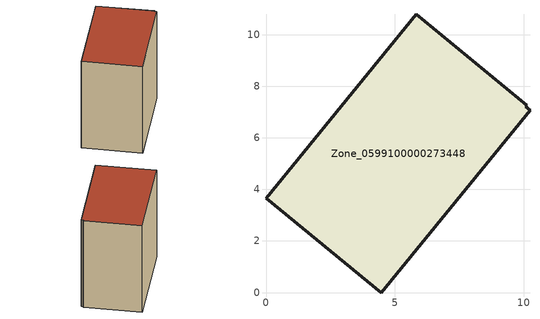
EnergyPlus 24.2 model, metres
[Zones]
Zone_0599100000273448
 floor ground (C_G): 10.13,7.28 10.08,7.21 10.25,7.07 4.48,0 0,3.66 5.83,10.79 z0
 wall outside (C_F): 10.13,7.28 5.83,10.79 0,3.66 4.48,0 10.25,7.07 10.08,7.21 10.13,7.28 z0:9.77
 roof outside (C_R): 10.08,7.21 10.13,7.28 5.83,10.79 0,3.66 4.48,0 10.25,7.07 z9.77
[BUILDING]
Pand.0599100000273448: North Axis=0; Terrain=City; Loads Convergence Tolerance Value=0.04; Temperature Convergence Tolerance Value=0.4; Solar Distribution=FullExterior; Maximum Number of Warmup Days=25; Minimum Number of Warmup Days=1
[Site:Location]
Rotterdam.The.Hague.AP_ZH_NLD Design_Conditions: Latitude=51.96; Longitude=4.45; Time Zone=1; Elevation=-4.5
[SITE:GROUNDTEMPERATURE:BUILDINGSURFACE]
18, 18, 18, 18, 18, 18, 18, 18, 18, 18, 18, 18
[MATERIAL] Thermal Absorptance=0.9; Solar Absorptance=0.7; Visible Absorptance=0.7
Name | Roughness | Thickness | Conductivity | Density | Specific Heat
G.TI.1946-1964 | MediumSmooth | 0.15 | 1 | 540 | 1210
F.TI.1946-1964 | Rough | 0.3 | 0.857143 | 1920 | 840
R.TI.1946-1964 | MediumRough | 0.2 | 0.277778 | 1500 | 1000
[CONSTRUCTION]
C_G: G.TI.1946-1964
C_F: F.TI.1946-1964
C_R: R.TI.1946-1964
[ZONE]
Zone_0599100000273448: Type=1; Multiplier=1; Ceiling Height=Autocalculate; Volume=Autocalculate; Floor Area=autocalculate; Part of Total Floor Area=Yes
[ZONEINFILTRATION:DESIGNFLOWRATE]
Infil_Zone_0599100000273448: Zone or ZoneList or Space or SpaceList=Zone_0599100000273448; Schedule=AlwaysOn; Design Flow Rate Calculation Method=Flow/Area; Flow Rate per Floor Area=0.003; Constant Term Coefficient=1; Temperature Term Coefficient=0; Velocity Term Coefficient=0; Velocity Squared Term Coefficient=0
[HVACTEMPLATE:ZONE:IDEALLOADSAIRSYSTEM]
Zone_0599100000273448: Maximum Heating Supply Air Temperature=50; Minimum Cooling Supply Air Temperature=13; Maximum Heating Supply Air Humidity Ratio=0.0156; Minimum Cooling Supply Air Humidity Ratio=0.0077; Heating Limit=NoLimit; Cooling Limit=NoLimit; Dehumidification Control Type=ConstantSensibleHeatRatio; Cooling Sensible Heat Ratio=0.7; Dehumidification Setpoint=60; Humidification Control Type=None; Humidification Setpoint=30; Outdoor Air Method=None; Outdoor Air Flow Rate per Person=0.00944; Outdoor Air Flow Rate per Zone Floor Area=0; Outdoor Air Flow Rate per Zone=0; Demand Controlled Ventilation Type=None; Outdoor Air Economizer Type=NoEconomizer; Heat Recovery Type=None; Sensible Heat Recovery Effectiveness=0.7; Latent Heat Recovery Effectiveness=0.65
[ZONECONTROL:THERMOSTAT]
ThermostatControl_Zone_0599100000273448: Zone or ZoneList=Zone_0599100000273448; Control Type Schedule=DualSetpointControlType; Control 1=Thermostat_Zone_0599100000273448; Temperature Difference Between Cutout And Setpoint=0
[THERMOSTATSETPOINT:DUALSETPOINT]
Thermostat_Zone_0599100000273448: Heating Setpoint Temperature Schedule=HeatingSetpoint_Zone_0599100000273448; Cooling Setpoint Temperature Schedule=CoolingSetpoint_Zone_0599100000273448
[SCHEDULE:COMPACT]
HeatingSetpoint_Zone_0599100000273448: Through: 12/31, For: AllDays, Until: 24:00, 21
CoolingSetpoint_Zone_0599100000273448: Through: 12/31, For: AllDays, Until: 24:00, 24
DualSetpointControlType: Through: 12/31, For: AllDays, Until: 24:00, 4
AlwaysOn: Through: 12/31, For: AllDays, Until: 24:00, 1
